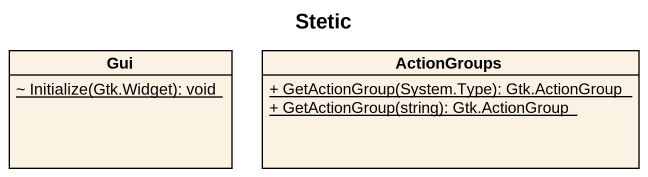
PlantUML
@startuml
title Stetic
hide circle
hide empty members
skinparam classAttributeIconSize 0
class Gui {
  {static} ~ Initialize(Gtk.Widget): void
}
class ActionGroups {
  {static} + GetActionGroup(System.Type): Gtk.ActionGroup
  {static} + GetActionGroup(string): Gtk.ActionGroup
}
@enduml
